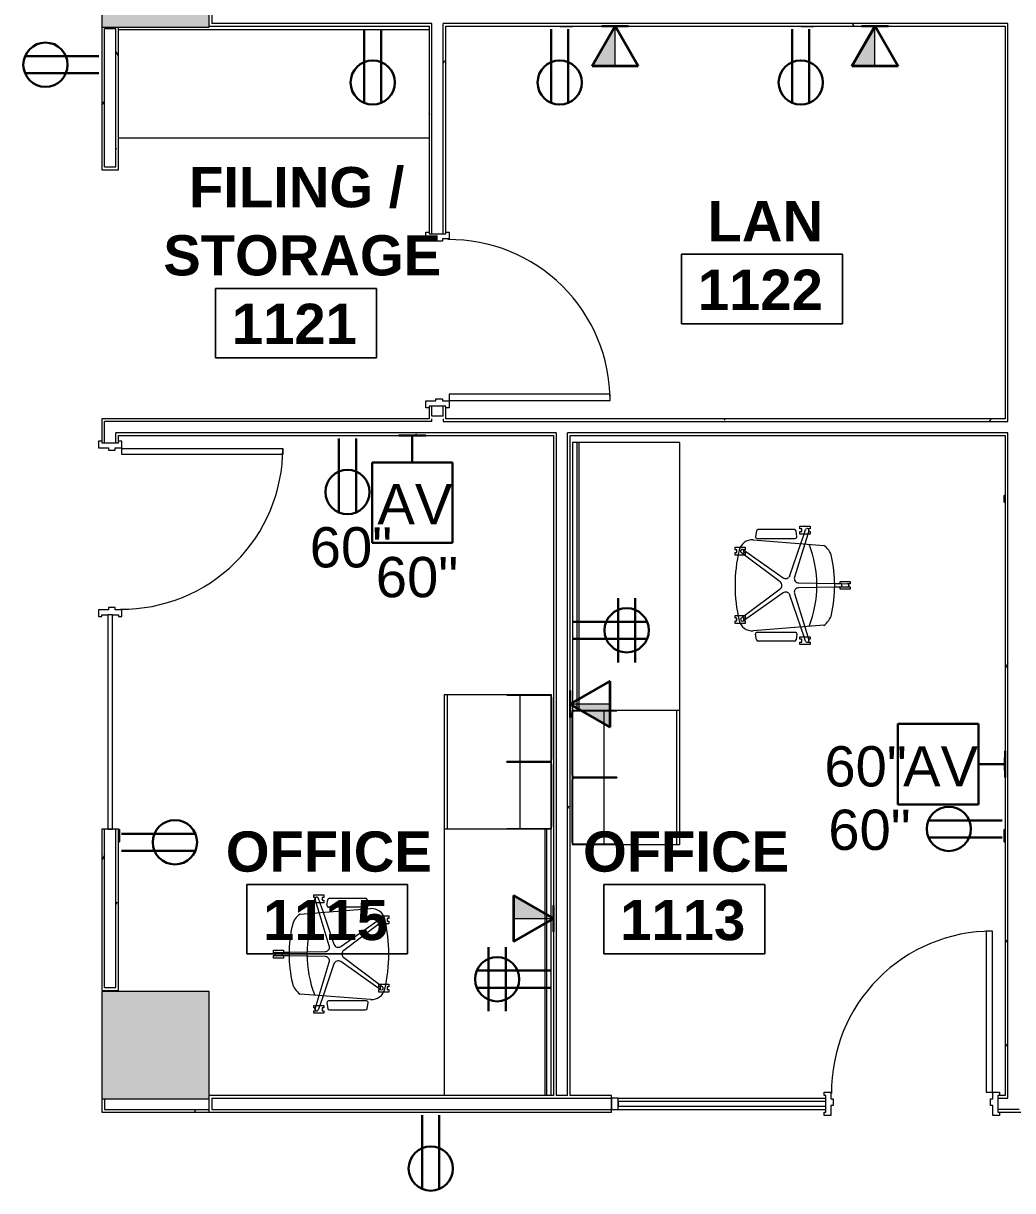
# Model space of a CAD drawing. Header units: inches. Extents: x 6664 to 8129, y 209 to 1287.
# Drawn here: x 6912.4 to 7133.8, y 447.8 to 709 of the extents above; entities that cross this region are included whole.
import ezdxf

# ---------------------------------------------------------------- set-up
doc = ezdxf.new("R2010")
doc.units = ezdxf.units.IN
doc.header["$MEASUREMENT"] = 0
for name, color, linetype, lineweight in [('A-ANNO-NOTE', 131, 'Continuous', 30), ('A-AREA-IDEN', 2, 'Continuous', 9), ('A-DOOR', 31, 'Continuous', 13), ('A-GLAZ-CURT', 52, 'Continuous', 9), ('A-GLAZ-CWMG', 51, 'Continuous', 9), ('A-WALL', 113, 'Continuous', 13), ('A-WALL-PATT', 111, 'Continuous', 13), ('E-ELEC-FIXT', 91, 'Continuous', 9), ('I-FURN', 30, 'Continuous', 9), ('I-FURN-PNLS', 30, 'Continuous', 9), ('I-WALL', 2, 'Continuous', 9), ('Q-CASE', 31, 'Continuous', 9), ('S-COLS', 52, 'Continuous', 13)]:
    doc.layers.add(name, color=color, linetype=linetype, lineweight=lineweight)
doc.styles.add('Swis721 Lt BT', font='swissl.ttf', dxfattribs={"height": 9})
doc.styles.add('Swis721 Lt BT_B', font='', dxfattribs={"height": 9})
doc.styles.get('Swis721 Lt BT_B').set_extended_font_data('Swis721 Lt BT', bold=True)
pattern_1 = [(0, (0, 0), (30.72, 7.68), [1.267, -21.773, 1.267, -21.773, -122.88]), (0, (0, 0), (30.72, 7.68), [-46.08, 1.267, -44.813, 1.267, -21.773, -53.76]), (0, (0, 0), (30.72, 7.68), [-115.2, 1.267, -14.093, 1.267, -37.133]), (120, (11.52, 3.84), (-22.011075, 22.7643), [1.267, -21.773, 1.267, -21.773, -122.88]), (120, (11.52, 3.84), (-22.011075, 22.7643), [-46.08, 1.267, -44.813, 1.267, -21.773, -53.76]), (120, (11.52, 3.84), (-22.011075, 22.7643), [-115.2, 1.267, -14.093, 1.267, -37.133]), (240, (15.36, 19.2), (-8.708925, -30.4443), [1.267, -21.773, 1.267, -21.773, -122.88]), (240, (15.36, 19.2), (-8.708925, -30.4443), [-46.08, 1.267, -44.813, 1.267, -21.773, -53.76]), (240, (15.36, 19.2), (-8.708925, -30.4443), [-115.2, 1.267, -14.093, 1.267, -37.133])]

# ---------------------------------------------------------------- blocks, each defined once
blk = doc.blocks.new('C-Counter Top - ADJ HEIGHT-7697481-11th FLOOR POWER _ SIGNAL')
at = {"layer": 'Q-CASE'}
for p, q in [((-47.26, -0.75), (22.2, -0.75)), ((-47.26, -25), (22.2, -25))]:
    blk.add_line(p, q, dxfattribs=at)
blk = doc.blocks.new('Door - Single - Solid Door-8470082-11th FLOOR POWER _ SIGNAL')
at = {"layer": 'A-DOOR', "lineweight": 9}
for p, q in [((-15.63, 2.54), (-14.13, 2.54)), ((-15.63, 1.79), (-15.63, 2.54)), ((-14.13, 2.54), (-14.13, 0.29)), ((-14.13, 0.29), (-13.63, 0.29)), ((-13.63, 0.29), (-13.63, -1.21)), ((21.62, 0.29), (22.12, 0.29)), ((21.62, -1.21), (21.62, 0.29)), ((22.12, 2.54), (23.62, 2.54)), ((22.12, 0.29), (22.12, 2.54)), ((23.62, 2.54), (23.62, 1.79)), ((-15.63, -2.71), (-15.63, -1.96)), ((-14.13, -1.21), (-14.13, -2.71)), ((-13.63, -1.21), (-14.13, -1.21)), ((22.12, -1.21), (21.62, -1.21)), ((22.12, -2.71), (22.12, -1.21)), ((23.62, -1.96), (23.62, -2.71)), ((-14.13, -2.71), (-15.63, -2.71)), ((23.62, -2.71), (22.12, -2.71))]:
    blk.add_line(p, q, dxfattribs=at)
at = {"layer": 'A-DOOR'}
for p, q in [((-12.63, -2.71), (-14.01, -2.71)), ((-14.01, -2.71), (-14.01, -38.71)), ((-12.63, -38.71), (-12.63, -2.71)), ((-14.01, -38.71), (-12.63, -38.71))]:
    blk.add_line(p, q, dxfattribs=at)
at = {"layer": 'A-DOOR', "lineweight": 9}
blk.add_arc((-14.01, -2.71), 36, 270, 0.5, dxfattribs=at)
blk = doc.blocks.new('F - EXECUTIVE DESK 4 - F - EXECUTIVE DESK 4-V65-11th FLOOR POWER _ SIGNAL')
at = {"layer": 'I-FURN'}
for p, q in [((-58, 86.56), (-58, 77.06)), ((-58, 77.06), (-58, 86.56)), ((-57.94, 77.06), (-57.94, 86.56)), ((-57.94, 86.56), (-57.94, 77.06)), ((-43.5, 87.06), (-57.5, 87.06)), ((-57.5, 87.06), (-43.5, 87.06)), ((-57.5, 87), (-43.5, 87)), ((-43.5, 87), (-57.5, 87)), ((-43.06, 86.56), (-43.06, 77.06)), ((-43.06, 77.06), (-43.06, 86.56)), ((-43, 86.56), (-43, 77.06)), ((-43, 77.06), (-43, 86.56)), ((-43, 77.06), (-43, 86.56)), ((-43, 86.56), (-43, 77.06)), ((-42.94, 77.06), (-42.94, 86.56)), ((-42.94, 86.56), (-42.94, 77.06)), ((-28.5, 87.06), (-42.5, 87.06)), ((-42.5, 87.06), (-28.5, 87.06)), ((-42.5, 87), (-28.5, 87)), ((-28.5, 87), (-42.5, 87)), ((-28.06, 86.56), (-28.06, 77.06)), ((-28.06, 77.06), (-28.06, 86.56)), ((-28, 77.06), (-28, 86.56)), ((-28, 86.56), (-28, 77.06)), ((-58, 77.06), (-57.94, 77.06)), ((-57.94, 77.06), (-58, 77.06)), ((-43.06, 77.06), (-43, 77.06)), ((-43, 77.06), (-43.06, 77.06)), ((-43, 77.06), (-42.94, 77.06)), ((-42.94, 77.06), (-43, 77.06)), ((-28.06, 77.06), (-28, 77.06)), ((-28, 77.06), (-28.06, 77.06)), ((-8.52, 50.63), (-7.95, 50.63)), ((-8.52, 49.48), (-8.52, 50.63)), ((-7.95, 50.63), (-7.95, 50.25)), ((-7.95, 50.25), (-7.33, 50.25)), ((-7.33, 50.63), (-6.77, 50.63)), ((-7.33, 50.25), (-7.33, 50.63)), ((-6.77, 50.63), (-6.77, 49.91)), ((-6.77, 49.91), (-6.77, 48.38)), ((6.77, 50.63), (7.33, 50.63)), ((6.77, 49.91), (6.77, 50.63)), ((6.77, 48.38), (6.77, 49.91)), ((7.33, 50.63), (7.33, 50.25)), ((7.33, 50.25), (7.95, 50.25)), ((7.95, 50.63), (8.52, 50.63)), ((7.95, 50.25), (7.95, 50.63)), ((8.52, 50.63), (8.52, 49.48)), ((-8.52, 48.38), (-8.52, 49.48)), ((-7.95, 48.38), (-8.52, 48.38)), ((-7.95, 48.75), (-7.95, 48.38)), ((-7.33, 48.75), (-7.95, 48.75)), ((-1.69, 39.89), (-7.92, 48.75)), ((-7.33, 49.23), (-6.77, 48.48)), ((-7.33, 48.38), (-7.33, 48.75)), ((-6.77, 48.38), (-7.33, 48.38)), ((-6.77, 48.48), (-0.8, 40.54)), ((0.8, 40.54), (6.77, 48.48)), ((7.92, 48.75), (1.69, 39.89)), ((6.77, 48.48), (7.33, 49.23)), ((7.33, 48.38), (6.77, 48.38)), ((7.33, 48.75), (7.33, 48.38)), ((7.95, 48.75), (7.33, 48.75)), ((7.95, 48.38), (7.95, 48.75)), ((8.52, 48.38), (7.95, 48.38)), ((8.52, 49.48), (8.52, 48.38)), ((-12.48, 37.34), (-12.48, 45.45)), ((-12.17, 45.82), (-10.94, 46.04)), ((-10.5, 45.67), (-10.5, 37.17)), ((-8.94, 30.77), (-10.16, 46.57)), ((10.16, 46.57), (8.94, 30.77)), ((10.5, 45.67), (10.5, 37.17)), ((12.17, 45.82), (10.94, 46.04)), ((12.48, 37.34), (12.48, 45.45)), ((-10.93, 36.8), (-12.16, 36.97)), ((-9.34, 35.92), (-2.18, 38.37)), ((-1.84, 37.32), (-9.25, 35.05)), ((9.27, 35.04), (1.84, 37.32)), ((2.18, 38.37), (9.34, 35.92)), ((10.93, 36.8), (12.16, 36.97)), ((-13.24, 36.1), (-12.68, 36.1)), ((-13.24, 33.85), (-13.24, 36.1)), ((-12.68, 36.1), (-12.68, 35.72)), ((-12.68, 35.72), (-12.05, 35.72)), ((-12.68, 34.22), (-12.68, 33.85)), ((-12.05, 34.22), (-12.68, 34.22)), ((-12.48, 34.84), (-11.49, 35.18)), ((-12.05, 34.18), (-12.25, 34.12)), ((-12.05, 36.1), (-11.49, 36.1)), ((-12.05, 35.72), (-12.05, 36.1)), ((-12.05, 33.84), (-12.05, 34.22)), ((-11.49, 34.36), (-12.01, 34.2)), ((-11.49, 36.1), (-11.49, 33.84)), ((-11.49, 35.18), (-9.34, 35.92)), ((-9.27, 35.04), (-11.49, 34.36)), ((-0.42, 28.36), (-0.55, 36.38)), ((0.55, 36.38), (0.42, 28.36)), ((11.49, 34.36), (9.27, 35.04)), ((9.34, 35.92), (11.49, 35.18)), ((11.49, 36.1), (12.05, 36.1)), ((11.49, 33.85), (11.49, 36.1)), ((11.49, 35.18), (12.48, 34.84)), ((12.01, 34.2), (11.49, 34.36)), ((12.05, 36.1), (12.05, 35.72)), ((12.05, 35.72), (12.68, 35.72)), ((12.05, 34.22), (12.05, 33.85)), ((12.68, 34.22), (12.05, 34.22)), ((12.25, 34.12), (12.05, 34.18)), ((12.68, 36.1), (13.24, 36.1)), ((12.68, 35.72), (12.68, 36.1)), ((12.68, 33.84), (12.68, 34.22)), ((13.24, 36.1), (13.24, 33.84)), ((-12.68, 33.85), (-13.24, 33.85)), ((-11.49, 33.84), (-12.05, 33.84)), ((12.05, 33.85), (11.49, 33.85)), ((13.24, 33.84), (12.68, 33.84)), ((-0.87, 27.11), (-0.31, 27.11)), ((-0.87, 24.87), (-0.87, 27.11)), ((-0.4, 27.11), (-0.42, 28.36)), ((-0.38, 25.5), (-0.4, 27.11)), ((-0.31, 27.11), (-0.31, 26.74)), ((-0.31, 26.74), (0.31, 26.74)), ((0.31, 27.11), (0.88, 27.11)), ((0.31, 26.74), (0.31, 27.11)), ((0.4, 27.11), (0.38, 25.5)), ((0.42, 28.36), (0.4, 27.11)), ((0.88, 27.11), (0.88, 24.86)), ((-0.31, 24.87), (-0.87, 24.87)), ((-0.31, 25.24), (-0.31, 24.87)), ((0.31, 25.24), (-0.31, 25.24)), ((0.31, 24.86), (0.31, 25.24)), ((0.88, 24.86), (0.31, 24.86))]:
    blk.add_line(p, q, dxfattribs=at)
for centre, radius, start, end in [((-57.5, 86.56), 0.5, 90, 180), ((-57.5, 86.56), 0.5, 151.7279, 180), ((-57.5, 86.56), 0.438, 90, 180), ((-57.5, 86.56), 0.438, 90, 180), ((-57.5, 86.56), 0.5, 135, 150), ((-57.5, 86.56), 0.5, 120, 135), ((-57.5, 86.56), 0.5, 91.7852, 118.6525), ((-43.5, 86.56), 0.5, 360, 90), ((-43.5, 86.56), 0.5, 75, 90), ((-43.5, 86.56), 0.438, 360, 90), ((-43.5, 86.56), 0.438, 0, 90), ((-43.5, 86.56), 0.5, 61.5993, 75), ((-43.5, 86.56), 0.5, 45, 60), ((-43.5, 86.56), 0.5, 30, 45), ((-43.5, 86.56), 0.5, 15, 28.2721), ((-43.5, 86.56), 0.5, 0, 15), ((-42.5, 86.56), 0.5, 90, 180), ((-42.5, 86.56), 0.5, 151.7279, 180), ((-42.5, 86.56), 0.438, 90, 180), ((-42.5, 86.56), 0.438, 90, 180), ((-42.5, 86.56), 0.5, 120, 150), ((-42.5, 86.56), 0.5, 91.7852, 118.6525), ((-28.5, 86.56), 0.5, 360, 90), ((-28.5, 86.56), 0.5, 61.5993, 90), ((-28.5, 86.56), 0.438, 360, 90), ((-28.5, 86.56), 0.438, 0, 90), ((-28.5, 86.56), 0.5, 30, 60), ((-28.5, 86.56), 0.5, 0, 28.2721), ((-7.17, 46.8), 3, 103.1926, 184.4149), ((0, 16.2), 34.43, 76.8074, 103.1926), ((7.17, 46.8), 3, 355.5851, 76.8074), ((-7.64, 49.02), 0.377, 146.6285, 213.6746), ((-7.64, 49.02), 0.377, 82.7528, 141), ((-7.64, 49.02), 0.377, 36, 81), ((7.64, 49.02), 0.377, 129, 144), ((7.64, 49.02), 0.377, 114, 129), ((7.64, 49.02), 0.377, 84, 114), ((7.64, 49.02), 0.377, 69, 82.7592), ((7.64, 49.02), 0.377, 54, 69), ((7.64, 49.02), 0.377, 39, 54), ((7.64, 49.02), 0.377, 9, 33.3715), ((7.64, 49.02), 0.377, 326.3254, 354), ((7.64, 49.02), 0.377, 354, 9), ((-12.1, 45.45), 0.375, 100, 180), ((-10.87, 45.67), 0.375, 0, 100), ((10.87, 45.67), 0.375, 80, 180), ((12.1, 45.45), 0.375, 0, 80), ((-2.51, 39.31), 1, 342, 35.0912), ((0, 41.14), 1, 216.9088, 230.1816), ((0, 41.14), 1, 230.1816, 256.7272), ((0, 41.14), 1, 256.7272, 270), ((0, 41.14), 1, 270, 283.2728), ((0, 41.14), 1, 283.2728, 296.5456), ((0, 41.14), 1, 296.5456, 323.0912), ((2.51, 39.31), 1, 171.4544, 198), ((2.51, 39.31), 1, 144.9088, 171.4544), ((-12.1, 37.34), 0.375, 180, 262), ((-10.87, 37.17), 0.375, 262, 0), ((-2.51, 39.31), 1, 288.9088, 302.1816), ((-2.51, 39.31), 1, 302.1816, 315.4544), ((-1.55, 36.37), 1, 67.2728, 107.0912), ((-2.51, 39.31), 1, 317.9659, 328.7272), ((-2.51, 39.31), 1, 328.7272, 342), ((-1.55, 36.37), 1, 54, 67.2728), ((-1.55, 36.37), 1, 0.9088, 54), ((1.55, 36.37), 1, 126, 179.0912), ((1.55, 36.37), 1, 72.9088, 126), ((2.51, 39.31), 1, 198, 211.2728), ((2.51, 39.31), 1, 211.2728, 222.0341), ((2.51, 39.31), 1, 224.5456, 237.8184), ((2.51, 39.31), 1, 237.8184, 251.0912), ((10.87, 37.17), 0.375, 180, 278), ((12.1, 37.34), 0.375, 278, 0), ((-12.36, 34.48), 0.377, 153, 213), ((-12.36, 34.48), 0.377, 108, 146.6414), ((-12.36, 34.48), 0.377, 213.9151, 224.5315), ((-12.36, 34.48), 0.377, 228, 288), ((0, 57.72), 25.39, 248.7648, 291.2352), ((12.36, 34.48), 0.377, 252, 312), ((12.36, 34.48), 0.377, 33.3586, 72), ((12.36, 34.48), 0.377, 327, 12), ((12.36, 34.48), 0.377, 12, 27), ((-5.62, 32.91), 3.95, 212.6919, 257.3081), ((0, 57.86), 29.53, 257.3081, 282.6919), ((5.62, 32.91), 3.95, 282.6919, 327.3081), ((0, 25.5), 0.377, 180, 210), ((0, 25.5), 0.377, 213.5582, 224.2857), ((0, 25.5), 0.377, 225, 315), ((0, 25.5), 0.377, 330, 0)]:
    blk.add_arc(centre, radius, start, end, dxfattribs=at)
at = {"layer": 'I-FURN-PNLS'}
for p, q in [((-43, 87.06), (-58, 87.06)), ((-58, 87.06), (-58, 77.06)), ((-57.74, 87), (-58, 87)), ((-58, 87), (-58, 86.56)), ((-58, 86.56), (-58, 77.06)), ((-57.94, 77.06), (-57.94, 87)), ((-57.94, 87), (-43.06, 87)), ((-57.67, 87), (-57.74, 87)), ((-57.62, 87), (-57.67, 87)), ((-57.5, 87), (-57.59, 87)), ((-43.5, 87), (-57.5, 87)), ((-43.41, 87), (-43.5, 87)), ((-43.33, 87), (-43.38, 87)), ((-43.26, 87), (-43.33, 87)), ((-42.74, 87), (-43.26, 87)), ((-43.06, 87), (-43.06, 77.06)), ((-28, 87.06), (-43, 87.06)), ((-43, 87.06), (-43, 77.06)), ((-43, 77.06), (-43, 87.06)), ((-42.94, 77.06), (-42.94, 87)), ((-42.94, 87), (-28.06, 87)), ((-42.67, 87), (-42.74, 87)), ((-42.62, 87), (-42.67, 87)), ((-42.5, 87), (-42.59, 87)), ((-28.5, 87), (-42.5, 87)), ((-28.41, 87), (-28.5, 87)), ((-28.33, 87), (-28.38, 87)), ((-28.26, 87), (-28.33, 87)), ((-28, 87), (-28.26, 87)), ((-28.06, 87), (-28.06, 77.06)), ((-28, 77.06), (-28, 87.06)), ((32, 87), (-28, 87)), ((32, 86), (32, 87)), ((32, 86), (-28, 86)), ((-28, 86), (-28, 85.53)), ((-28, 85.53), (32, 85.53)), ((32, 85.53), (32, 86)), ((32, 85.53), (32, 86)), ((32, 63), (32, 85.53)), ((-58, 80), (-58, 77.06)), ((-43.06, 80), (-57.94, 80)), ((-28.06, 80), (-42.94, 80)), ((-28, 77.06), (-28, 80)), ((-58, 77.06), (-57.94, 77.06)), ((-58, 77.06), (-58, 63.75)), ((-58, 77.06), (-58, 63)), ((-43.06, 77.06), (-43, 77.06)), ((-43, 77.06), (-42.94, 77.06)), ((-28.06, 77.06), (-28, 77.06)), ((-28, 63.75), (-28, 77.06)), ((-58, 63.75), (-58, 63)), ((-28, 63.75), (-58, 63.75)), ((-58, 63.75), (-58, 63)), ((-28, 63.75), (-58, 63.75)), ((-58, 63.75), (-58, 63)), ((-58, 63), (-28, 63)), ((-58, 63), (-28, 63)), ((-58, 63), (-28, 63)), ((-58, 63), (32, 63)), ((-28, 63), (-28, 63.75)), ((-28, 63), (-28, 63.75)), ((-28, 63), (-28, 63.75))]:
    blk.add_line(p, q, dxfattribs=at)
blk = doc.blocks.new('F - EXECUTIVE DESK 4 - F - EXECUTIVE DESK 4-V66-11th FLOOR POWER _ SIGNAL')
at = {"layer": 'I-FURN'}
for p, q in [((-58, 86.56), (-58, 77.06)), ((-58, 77.06), (-58, 86.56)), ((-57.94, 77.06), (-57.94, 86.56)), ((-57.94, 86.56), (-57.94, 77.06)), ((-43.5, 87.06), (-57.5, 87.06)), ((-57.5, 87.06), (-43.5, 87.06)), ((-57.5, 87), (-43.5, 87)), ((-43.5, 87), (-57.5, 87)), ((-43.06, 86.56), (-43.06, 77.06)), ((-43.06, 77.06), (-43.06, 86.56)), ((-43, 86.56), (-43, 77.06)), ((-43, 77.06), (-43, 86.56)), ((-43, 77.06), (-43, 86.56)), ((-43, 86.56), (-43, 77.06)), ((-42.94, 77.06), (-42.94, 86.56)), ((-42.94, 86.56), (-42.94, 77.06)), ((-28.5, 87.06), (-42.5, 87.06)), ((-42.5, 87.06), (-28.5, 87.06)), ((-42.5, 87), (-28.5, 87)), ((-28.5, 87), (-42.5, 87)), ((-28.06, 86.56), (-28.06, 77.06)), ((-28.06, 77.06), (-28.06, 86.56)), ((-28, 77.06), (-28, 86.56)), ((-28, 86.56), (-28, 77.06)), ((-58, 77.06), (-57.94, 77.06)), ((-57.94, 77.06), (-58, 77.06)), ((-43.06, 77.06), (-43, 77.06)), ((-43, 77.06), (-43.06, 77.06)), ((-43, 77.06), (-42.94, 77.06)), ((-42.94, 77.06), (-43, 77.06)), ((-28.06, 77.06), (-28, 77.06)), ((-28, 77.06), (-28.06, 77.06)), ((-8.52, 50.63), (-7.95, 50.63)), ((-8.52, 49.48), (-8.52, 50.63)), ((-7.95, 50.63), (-7.95, 50.25)), ((-7.95, 50.25), (-7.33, 50.25)), ((-7.33, 50.63), (-6.77, 50.63)), ((-7.33, 50.25), (-7.33, 50.63)), ((-6.77, 50.63), (-6.77, 49.91)), ((-6.77, 49.91), (-6.77, 48.38)), ((6.77, 50.63), (7.33, 50.63)), ((6.77, 49.91), (6.77, 50.63)), ((6.77, 48.38), (6.77, 49.91)), ((7.33, 50.63), (7.33, 50.25)), ((7.33, 50.25), (7.95, 50.25)), ((7.95, 50.63), (8.52, 50.63)), ((7.95, 50.25), (7.95, 50.63)), ((8.52, 50.63), (8.52, 49.48)), ((-8.52, 48.38), (-8.52, 49.48)), ((-7.95, 48.38), (-8.52, 48.38)), ((-7.95, 48.75), (-7.95, 48.38)), ((-7.33, 48.75), (-7.95, 48.75)), ((-7.53, 48.2), (-7.92, 48.75)), ((-1.69, 39.89), (-7.52, 48.19)), ((-7.33, 49.23), (-6.77, 48.48)), ((-7.33, 48.38), (-7.33, 48.75)), ((-6.77, 48.38), (-7.33, 48.38)), ((-6.77, 48.48), (-0.8, 40.54)), ((0.8, 40.54), (6.77, 48.48)), ((7.52, 48.19), (1.69, 39.89)), ((6.77, 48.48), (7.33, 49.23)), ((7.33, 48.38), (6.77, 48.38)), ((7.33, 48.75), (7.33, 48.38)), ((7.95, 48.75), (7.33, 48.75)), ((7.92, 48.75), (7.53, 48.2)), ((7.95, 48.38), (7.95, 48.75)), ((8.52, 48.38), (7.95, 48.38)), ((8.52, 49.48), (8.52, 48.38)), ((-12.48, 37.34), (-12.48, 45.45)), ((-12.17, 45.82), (-10.94, 46.04)), ((-10.5, 45.67), (-10.5, 37.17)), ((-8.94, 30.77), (-10.16, 46.57)), ((10.16, 46.57), (8.94, 30.77)), ((10.5, 45.67), (10.5, 37.17)), ((12.17, 45.82), (10.94, 46.04)), ((12.48, 37.34), (12.48, 45.45)), ((-10.93, 36.8), (-12.16, 36.97)), ((-9.34, 35.92), (-2.18, 38.37)), ((-1.84, 37.32), (-9.27, 35.04)), ((9.27, 35.04), (1.84, 37.32)), ((2.18, 38.37), (9.34, 35.92)), ((10.93, 36.8), (12.16, 36.97)), ((-13.24, 36.1), (-12.68, 36.1)), ((-13.24, 33.85), (-13.24, 36.1)), ((-12.68, 36.1), (-12.68, 35.72)), ((-12.68, 35.72), (-12.05, 35.72)), ((-12.68, 34.22), (-12.68, 33.85)), ((-12.05, 34.22), (-12.68, 34.22)), ((-12.48, 34.84), (-11.49, 35.18)), ((-12.05, 34.18), (-12.25, 34.12)), ((-12.05, 36.1), (-11.49, 36.1)), ((-12.05, 35.72), (-12.05, 36.1)), ((-12.05, 33.84), (-12.05, 34.22)), ((-11.49, 34.36), (-12.01, 34.2)), ((-11.49, 36.1), (-11.49, 33.84)), ((-11.49, 35.18), (-9.34, 35.92)), ((-9.27, 35.04), (-11.49, 34.36)), ((-0.42, 28.36), (-0.55, 36.38)), ((0.55, 36.38), (0.42, 28.36)), ((11.49, 34.36), (9.27, 35.04)), ((9.34, 35.92), (11.49, 35.18)), ((11.49, 36.1), (12.05, 36.1)), ((11.49, 33.85), (11.49, 36.1)), ((11.49, 35.18), (12.48, 34.84)), ((12.01, 34.2), (11.49, 34.36)), ((12.05, 36.1), (12.05, 35.72)), ((12.05, 35.72), (12.68, 35.72)), ((12.05, 34.22), (12.05, 33.85)), ((12.68, 34.22), (12.05, 34.22)), ((12.25, 34.12), (12.05, 34.18)), ((12.68, 36.1), (13.24, 36.1)), ((12.68, 35.72), (12.68, 36.1)), ((12.68, 33.84), (12.68, 34.22)), ((13.24, 36.1), (13.24, 33.84)), ((-12.68, 33.85), (-13.24, 33.85)), ((-11.49, 33.84), (-12.05, 33.84)), ((12.05, 33.85), (11.49, 33.85)), ((13.24, 33.84), (12.68, 33.84)), ((-0.87, 27.11), (-0.31, 27.11)), ((-0.87, 24.87), (-0.87, 27.11)), ((-0.4, 27.11), (-0.42, 28.36)), ((-0.38, 25.5), (-0.4, 27.11)), ((-0.31, 27.11), (-0.31, 26.74)), ((-0.31, 26.74), (0.31, 26.74)), ((0.31, 27.11), (0.88, 27.11)), ((0.31, 26.74), (0.31, 27.11)), ((0.4, 27.11), (0.38, 25.5)), ((0.42, 28.36), (0.4, 27.11)), ((0.88, 27.11), (0.88, 24.86)), ((-0.31, 24.87), (-0.87, 24.87)), ((-0.31, 25.24), (-0.31, 24.87)), ((0.31, 25.24), (-0.31, 25.24)), ((0.31, 24.86), (0.31, 25.24)), ((0.88, 24.86), (0.31, 24.86))]:
    blk.add_line(p, q, dxfattribs=at)
for centre, radius, start, end in [((-57.5, 86.56), 0.5, 90, 180), ((-57.5, 86.56), 0.5, 151.7279, 180), ((-57.5, 86.56), 0.438, 90, 180), ((-57.5, 86.56), 0.438, 90, 180), ((-57.5, 86.56), 0.5, 135, 150), ((-57.5, 86.56), 0.5, 120, 135), ((-57.5, 86.56), 0.5, 105, 118.6525), ((-57.5, 86.56), 0.5, 91.7852, 105), ((-43.5, 86.56), 0.5, 360, 90), ((-43.5, 86.56), 0.5, 61.5993, 90), ((-43.5, 86.56), 0.438, 360, 90), ((-43.5, 86.56), 0.438, 0, 90), ((-43.5, 86.56), 0.5, 30, 60), ((-43.5, 86.56), 0.5, 0, 28.2721), ((-42.5, 86.56), 0.5, 90, 180), ((-42.5, 86.56), 0.5, 151.7279, 180), ((-42.5, 86.56), 0.438, 90, 180), ((-42.5, 86.56), 0.438, 90, 180), ((-42.5, 86.56), 0.5, 120, 150), ((-42.5, 86.56), 0.5, 105, 118.6525), ((-42.5, 86.56), 0.5, 91.7852, 105), ((-28.5, 86.56), 0.5, 360, 90), ((-28.5, 86.56), 0.5, 61.5993, 90), ((-28.5, 86.56), 0.438, 360, 90), ((-28.5, 86.56), 0.438, 0, 90), ((-28.5, 86.56), 0.5, 45, 60), ((-28.5, 86.56), 0.5, 30, 45), ((-28.5, 86.56), 0.5, 0, 28.2721), ((-7.17, 46.8), 3, 103.1926, 184.4149), ((0, 16.2), 34.43, 76.8074, 103.1926), ((7.17, 46.8), 3, 355.5851, 76.8074), ((-7.64, 49.02), 0.377, 146.6285, 213.6746), ((-7.64, 49.02), 0.377, 82.7528, 141), ((-7.64, 49.02), 0.377, 36, 81), ((7.64, 49.02), 0.377, 84, 144), ((7.64, 49.02), 0.377, 39, 82.7592), ((7.64, 49.02), 0.377, 326.3254, 33.3715), ((-12.1, 45.45), 0.375, 100, 180), ((-10.87, 45.67), 0.375, 0, 100), ((10.87, 45.67), 0.375, 80, 180), ((12.1, 45.45), 0.375, 0, 80), ((-2.51, 39.31), 1, 21.8184, 35.0912), ((-2.51, 39.31), 1, 342, 21.8184), ((0, 41.14), 1, 216.9088, 230.1816), ((0, 41.14), 1, 230.1816, 243.4544), ((0, 41.14), 1, 243.4544, 256.7272), ((0, 41.14), 1, 256.7272, 270), ((0, 41.14), 1, 270, 296.5456), ((0, 41.14), 1, 296.5456, 323.0912), ((2.51, 39.31), 1, 144.9088, 198), ((-12.1, 37.34), 0.375, 180, 262), ((-10.87, 37.17), 0.375, 262, 0), ((-2.51, 39.31), 1, 288.9088, 315.4544), ((-1.55, 36.37), 1, 93.8184, 107.0912), ((-2.51, 39.31), 1, 317.9659, 342), ((-1.55, 36.37), 1, 54, 93.8184), ((-1.55, 36.37), 1, 0.9088, 54), ((1.55, 36.37), 1, 165.8184, 179.0912), ((1.55, 36.37), 1, 126, 165.8184), ((1.55, 36.37), 1, 72.9088, 126), ((2.51, 39.31), 1, 198, 222.0341), ((2.51, 39.31), 1, 224.5456, 251.0912), ((10.87, 37.17), 0.375, 180, 278), ((12.1, 37.34), 0.375, 278, 0), ((-12.36, 34.48), 0.377, 153, 213), ((-12.36, 34.48), 0.377, 123, 146.6414), ((-12.36, 34.48), 0.377, 213.9151, 224.5315), ((-12.36, 34.48), 0.377, 228, 288), ((-12.36, 34.48), 0.377, 108, 123), ((0, 57.72), 25.39, 248.7648, 291.2352), ((12.36, 34.48), 0.377, 252, 312), ((12.36, 34.48), 0.377, 33.3586, 72), ((12.36, 34.48), 0.377, 327, 357), ((12.36, 34.48), 0.377, 12, 27), ((12.36, 34.48), 0.377, 357, 12), ((-5.62, 32.91), 3.95, 212.6919, 257.3081), ((0, 57.86), 29.53, 257.3081, 282.6919), ((5.62, 32.91), 3.95, 282.6919, 327.3081), ((0, 25.5), 0.377, 180, 210), ((0, 25.5), 0.377, 213.5582, 224.2857), ((0, 25.5), 0.377, 225, 315), ((0, 25.5), 0.377, 330, 0)]:
    blk.add_arc(centre, radius, start, end, dxfattribs=at)
at = {"layer": 'I-FURN-PNLS'}
for p, q in [((-43, 87.06), (-58, 87.06)), ((-58, 87.06), (-58, 77.06)), ((-57.74, 87), (-58, 87)), ((-58, 87), (-58, 86.56)), ((-58, 86.56), (-58, 77.06)), ((-57.94, 77.06), (-57.94, 87)), ((-57.94, 87), (-43.06, 87)), ((-57.67, 87), (-57.74, 87)), ((-57.62, 87), (-57.67, 87)), ((-57.5, 87), (-57.59, 87)), ((-43.5, 87), (-57.5, 87)), ((-43.41, 87), (-43.5, 87)), ((-43.33, 87), (-43.38, 87)), ((-43.26, 87), (-43.33, 87)), ((-42.74, 87), (-43.26, 87)), ((-43.06, 87), (-43.06, 77.06)), ((-28, 87.06), (-43, 87.06)), ((-43, 87.06), (-43, 77.06)), ((-43, 77.06), (-43, 87.06)), ((-42.94, 77.06), (-42.94, 87)), ((-42.94, 87), (-28.06, 87)), ((-42.67, 87), (-42.74, 87)), ((-42.62, 87), (-42.67, 87)), ((-42.5, 87), (-42.59, 87)), ((-28.5, 87), (-42.5, 87)), ((-28.41, 87), (-28.5, 87)), ((-28.33, 87), (-28.38, 87)), ((-28.26, 87), (-28.33, 87)), ((-28, 87), (-28.26, 87)), ((-28.06, 87), (-28.06, 77.06)), ((-28, 77.06), (-28, 87.06)), ((31.63, 87), (-28, 87)), ((31.63, 86), (-28, 86)), ((-28, 86), (-28, 85.53)), ((-28, 85.53), (31.63, 85.53)), ((-58, 80), (-58, 77.06)), ((-43.06, 80), (-57.94, 80)), ((-28.06, 80), (-42.94, 80)), ((-28, 77.06), (-28, 80)), ((-58, 77.06), (-57.94, 77.06)), ((-58, 77.06), (-58, 63.75)), ((-58, 77.06), (-58, 63)), ((-43.06, 77.06), (-43, 77.06)), ((-43, 77.06), (-42.94, 77.06)), ((-28.06, 77.06), (-28, 77.06)), ((-28, 63.75), (-28, 77.06)), ((-58, 63.75), (-58, 63)), ((-28, 63.75), (-58, 63.75)), ((-58, 63.75), (-58, 63)), ((-28, 63.75), (-58, 63.75)), ((-58, 63.75), (-58, 63)), ((-58, 63), (-28, 63)), ((-58, 63), (-28, 63)), ((-58, 63), (-28, 63)), ((-58, 63), (31.63, 63)), ((-28, 63), (-28, 63.75)), ((-28, 63), (-28, 63.75)), ((-28, 63), (-28, 63.75))]:
    blk.add_line(p, q, dxfattribs=at)
blk = doc.blocks.new('Concrete-Rectangular-Column - 24 x 24-7727722-11th FLOOR POWER _ SIGNAL')
at = {"layer": 'S-COLS', "lineweight": 9}
blk.add_hatch(color=7, dxfattribs=at).paths.add_polyline_path([(12, -12), (12, 12), (-12, 12), (-12, -12)], flags=0)
at = {"layer": 'S-COLS', "color": 8, "lineweight": 20}
for p, q in [((12, 12), (-12, 12)), ((-12, 12), (-12, -12)), ((12, -12), (12, 12)), ((-12, -12), (12, -12))]:
    blk.add_line(p, q, dxfattribs=at)
blk = doc.blocks.new('System Panel - Glazed-8515452-11th FLOOR POWER _ SIGNAL')
at = {"layer": 'A-GLAZ-CURT', "lineweight": 13}
for p, q in [((23.25, 0.5), (-23.25, 0.5)), ((-23.25, 0.5), (-23.25, -0.5)), ((23.25, -0.5), (23.25, 0.5)), ((-23.25, -0.5), (23.25, -0.5))]:
    blk.add_line(p, q, dxfattribs=at)
blk = doc.blocks.new('System Panel - Glazed-8308428-11th FLOOR POWER _ SIGNAL')
at = {"layer": 'A-GLAZ-CURT', "lineweight": 13}
for p, q in [((23.99, 0.5), (-23.99, 0.5)), ((-23.99, 0.5), (-23.99, -0.5)), ((23.99, -0.5), (23.99, 0.5)), ((-23.99, -0.5), (23.99, -0.5))]:
    blk.add_line(p, q, dxfattribs=at)
blk = doc.blocks.new('Door - Single - Solid Door - wood-8514986-11th FLOOR POWER _ SIGNAL')
at = {"layer": 'A-DOOR', "lineweight": 9}
for p, q in [((-15.63, 2.54), (-14.13, 2.54)), ((-15.63, 1.79), (-15.63, 2.54)), ((-14.13, 2.54), (-14.13, 0.29)), ((-14.13, 0.29), (-13.63, 0.29)), ((-13.63, 0.29), (-13.63, -1.21)), ((21.62, 0.29), (22.12, 0.29)), ((21.62, -1.21), (21.62, 0.29)), ((22.12, 2.54), (23.62, 2.54)), ((22.12, 0.29), (22.12, 2.54)), ((23.24, 1.79), (23.24, 0.41)), ((23.62, 1.79), (23.24, 1.79)), ((23.62, 2.54), (23.62, 1.79)), ((-15.63, -2.71), (-15.63, -1.96)), ((-14.13, -1.21), (-14.13, -2.71)), ((-13.63, -1.21), (-14.13, -1.21)), ((22.12, -1.21), (21.62, -1.21)), ((22.12, -2.71), (22.12, -1.21)), ((23.24, -0.59), (23.24, -1.96)), ((23.24, -1.96), (23.62, -1.96)), ((23.62, -1.96), (23.62, -2.71)), ((-14.13, -2.71), (-15.63, -2.71)), ((23.62, -2.71), (22.12, -2.71))]:
    blk.add_line(p, q, dxfattribs=at)
at = {"layer": 'A-DOOR'}
for p, q in [((-12.63, -2.71), (-14.01, -2.71)), ((-14.01, -2.71), (-14.01, -38.71)), ((-12.63, -38.71), (-12.63, -2.71)), ((-14.01, -38.71), (-12.63, -38.71))]:
    blk.add_line(p, q, dxfattribs=at)
at = {"layer": 'A-DOOR', "lineweight": 9}
blk.add_arc((-14.01, -2.71), 36, 270, 0.5, dxfattribs=at)
blk = doc.blocks.new('PS - Power Device _Wall Base_ - Duplex-4862727-11th FLOOR POWER _ SIGNAL')
at = {"layer": 'E-ELEC-FIXT'}
for p, q in [((6812.58, 631.16), (6812.58, 630.97)), ((6815.33, 630.97), (6812.58, 630.97)), ((6815.33, 630.97), (6815.33, 631.16))]:
    blk.add_line(p, q, dxfattribs=at)
blk = doc.blocks.new('PS - Power Device _Wall Base_ - Basefeed Power-8519068-11th FLOOR POWER _ SIGNAL')
at = {"layer": 'E-ELEC-FIXT'}
for p, q in [((7131.86, 601.86), (7131.86, 603.36)), ((7132.11, 603.36), (7131.86, 603.36)), ((7131.86, 601.86), (7132.11, 601.86))]:
    blk.add_line(p, q, dxfattribs=at)
blk = doc.blocks.new('PS - Power Device _Wall Base_ - Duplex _ 60-8519154-11th FLOOR POWER _ SIGNAL')
at = {"layer": 'E-ELEC-FIXT'}
for p, q in [((7420.52, 335.73), (7420.33, 335.73)), ((7420.52, 335.73), (7420.52, 332.98)), ((7420.33, 332.98), (7420.52, 332.98))]:
    blk.add_line(p, q, dxfattribs=at)
blk = doc.blocks.new('Door - Single - Solid Door - wood-8470088-11th FLOOR POWER _ SIGNAL')
at = {"layer": 'A-DOOR'}
for p, q in [((-14.01, 38.71), (-12.63, 38.71)), ((-14.01, 2.71), (-14.01, 38.71)), ((-12.63, 38.71), (-12.63, 2.71)), ((-12.63, 2.71), (-14.01, 2.71))]:
    blk.add_line(p, q, dxfattribs=at)
at = {"layer": 'A-DOOR', "lineweight": 9}
for p, q in [((-15.63, 2.71), (-15.63, 1.96)), ((-14.13, 2.71), (-15.63, 2.71)), ((-14.13, 1.21), (-14.13, 2.71)), ((23.62, 2.71), (22.12, 2.71)), ((22.12, 2.71), (22.12, 1.21)), ((23.62, 1.96), (23.62, 2.71)), ((-13.63, 1.21), (-14.13, 1.21)), ((-13.63, -0.29), (-13.63, 1.21)), ((22.12, 1.21), (21.62, 1.21)), ((21.62, 1.21), (21.62, -0.29)), ((23.24, 0.59), (23.24, 1.96)), ((23.24, 1.96), (23.62, 1.96)), ((-15.63, -1.79), (-15.63, -2.54)), ((-15.63, -2.54), (-14.13, -2.54)), ((-14.13, -2.54), (-14.13, -0.29)), ((-14.13, -0.29), (-13.63, -0.29)), ((21.62, -0.29), (22.12, -0.29)), ((22.12, -0.29), (22.12, -2.54)), ((22.12, -2.54), (23.62, -2.54)), ((23.24, -1.79), (23.24, -0.41)), ((23.62, -1.79), (23.24, -1.79)), ((23.62, -2.54), (23.62, -1.79))]:
    blk.add_line(p, q, dxfattribs=at)
blk.add_arc((-14.01, 2.71), 36, 359.5, 90, dxfattribs=at)
blk = doc.blocks.new('PS - Junction Box _Wall Base_1 - AV Box 2-V131-11th FLOOR POWER _ SIGNAL')
at = {"layer": 'E-ELEC-FIXT'}
for p, q in [((7124.46, 1225.27), (7124.28, 1225.22)), ((7124.46, 1225.27), (7125.32, 1222.66)), ((7125.14, 1222.6), (7125.32, 1222.66))]:
    blk.add_line(p, q, dxfattribs=at)
blk = doc.blocks.new('Rectangular Mullion - 1_5_ x 2_5_ rectangular-8515453-11th FLOOR POWER _ SIGNAL')
at = {"layer": 'A-GLAZ-CWMG', "lineweight": 20}
for p, q in [((-1.5, 1.25), (0, 1.25)), ((-1.5, -1.25), (-1.5, 1.25)), ((0, 1.25), (0, -1.25)), ((0, -1.25), (-1.5, -1.25))]:
    blk.add_line(p, q, dxfattribs=at)
blk = doc.blocks.new('Rectangular Mullion - 1_5_ x 2_5_ rectangular-8515451-11th FLOOR POWER _ SIGNAL')
at = {"layer": 'A-GLAZ-CWMG'}
for p, q in [((7508.2, 401.61), (7461.7, 401.61)), ((7508.2, 399.11), (7461.7, 399.11))]:
    blk.add_line(p, q, dxfattribs=at)
blk = doc.blocks.new('Room Tag - Room Name and Number-3379422-11th FLOOR POWER _ SIGNAL')
at = {"layer": 'A-AREA-IDEN'}
for p, q in [((-0.1881, -0.1636), (-0.1881, -0.0018)), ((-0.1881, -0.0018), (0.1869, -0.0018)), ((0.1869, -0.0018), (-0.1881, -0.0018)), ((-0.1881, -0.0018), (-0.1881, -0.1636)), ((0.1869, -0.0018), (0.1869, -0.1636)), ((0.1869, -0.1636), (0.1869, -0.0018)), ((0.1869, -0.1636), (-0.1881, -0.1636)), ((-0.1881, -0.1636), (0.1869, -0.1636))]:
    blk.add_line(p, q, dxfattribs=at)

msp = doc.modelspace()

# ---------------------------------------------------------------- hatches: boundary and pattern name
at = {"layer": 'A-ANNO-NOTE', "lineweight": 9}
for points in [[(7044.82, 699.49), (7044.82, 708.43), (7039.67, 699.49)], [(7102.95, 699.49), (7102.95, 708.43), (7097.79, 699.49)], [(7043.67, 551.47), (7043.67, 556.63), (7034.73, 556.63)], [(7031.12, 508.7), (7022.19, 513.86), (7022.19, 508.7)]]:
    msp.add_hatch(color=256, dxfattribs=at).paths.add_polyline_path(points, flags=0)
at = {"layer": 'A-WALL-PATT', "lineweight": 9}
h = msp.add_hatch(dxfattribs=at)
h.set_pattern_fill('FP_1', color=256, style=0, pattern_type=2)
h.set_pattern_definition(pattern_1)
h.paths.add_polyline_path([(7169.99, 708.36), (7169.99, 711.48), (7169.36, 711.48), (7169.36, 708.98), (7135.24, 708.98), (7135.24, 708.36), (7169.36, 708.36)], flags=0)
h.paths.add_polyline_path([(7132.11, 708.36), (7132.74, 708.36), (7132.74, 708.98), (7006.33, 708.98), (7006.33, 708.36), (7123.58, 708.36)], flags=0)
h.paths.add_polyline_path([(7003.83, 708.36), (7003.83, 708.98), (6954.61, 708.98), (6954.61, 711.48), (6953.99, 711.48), (6953.99, 708.36), (7003.2, 708.36)], flags=0)
h = msp.add_hatch(dxfattribs=at)
h.set_pattern_fill('FP_1', color=256, style=0, pattern_type=2)
h.set_pattern_definition(pattern_1)
h.paths.add_polyline_path([(6929.99, 676.23), (6933.11, 676.23), (6933.11, 676.86), (6930.61, 676.86), (6930.61, 707.73), (6933.11, 707.73), (6933.11, 708.11), (6929.99, 708.11), (6929.99, 676.86)], flags=0)
h = msp.add_hatch(dxfattribs=at)
h.set_pattern_fill('FP_1', color=256, style=0, pattern_type=2)
h.set_pattern_definition(pattern_1)
h.paths.add_polyline_path([(6933.11, 676.23), (6933.74, 676.23), (6933.73, 708.11), (6933.11, 708.11), (6933.11, 676.86)], flags=0)
h = msp.add_hatch(dxfattribs=at)
h.set_pattern_fill('FP_1', color=256, style=0, pattern_type=2)
h.set_pattern_definition(pattern_1)
h.paths.add_polyline_path([(7006.33, 620.48), (7006.33, 621.11), (7003.83, 621.11), (7003.83, 623.36), (7003.2, 623.36), (7003.2, 620.48), (7006.16, 620.48)], flags=0)
h.paths.add_polyline_path([(7003.83, 661.86), (7003.83, 708.36), (7003.2, 708.36), (7003.2, 661.86)], flags=0)
h = msp.add_hatch(dxfattribs=at)
h.set_pattern_fill('FP_1', color=256, style=0, pattern_type=2)
h.set_pattern_definition(pattern_1)
h.paths.add_polyline_path([(7006.95, 620.48), (7006.95, 623.36), (7006.33, 623.36), (7006.33, 620.48)], flags=0)
h.paths.add_polyline_path([(7006.95, 661.86), (7006.95, 708.36), (7006.33, 708.36), (7006.33, 661.86)], flags=0)
h = msp.add_hatch(dxfattribs=at)
h.set_pattern_fill('FP_1', color=256, style=0, pattern_type=2)
h.set_pattern_definition(pattern_1)
h.paths.add_polyline_path([(7132.11, 465.36), (7135.24, 465.36), (7135.24, 465.98), (7132.11, 465.98)], flags=0)
h.paths.add_polyline_path([(7132.11, 468.48), (7132.74, 468.48), (7132.74, 617.36), (7132.11, 617.36), (7132.11, 469.11)], flags=0)
h.paths.add_polyline_path([(7132.11, 619.86), (7132.74, 619.86), (7132.74, 708.36), (7132.11, 708.36), (7132.11, 620.48)], flags=0)
h = msp.add_hatch(dxfattribs=at)
h.set_pattern_fill('FP_1', color=256, style=0, pattern_type=2)
h.set_pattern_definition(pattern_1)
h.paths.add_polyline_path([(6930.61, 617.36), (6930.61, 619.86), (7003.83, 619.86), (7003.83, 620.48), (6929.99, 620.48), (6929.99, 617.36)], flags=0)
h.paths.add_polyline_path([(7108.71, 619.86), (7132.11, 619.86), (7132.11, 620.48), (7006.33, 620.48), (7006.33, 619.86), (7059.3, 619.86)], flags=0)
h = msp.add_hatch(dxfattribs=at)
h.set_pattern_fill('FP_1', color=256, style=0, pattern_type=2)
h.set_pattern_definition(pattern_1)
h.paths.add_polyline_path([(7132.11, 616.73), (7132.11, 617.36), (7034.18, 617.36), (7034.18, 616.73), (7108.71, 616.73)], flags=0)
h.paths.add_polyline_path([(7031.68, 616.73), (7031.68, 617.36), (6933.11, 617.36), (6933.11, 616.73), (7031.05, 616.73)], flags=0)
h.paths.add_polyline_path([(6929.99, 616.73), (6930.61, 616.73), (6930.61, 617.36), (6929.99, 617.36), (6929.99, 617.13)], flags=0)
h = msp.add_hatch(dxfattribs=at)
h.set_pattern_fill('FP_1', color=256, style=0, pattern_type=2)
h.set_pattern_definition(pattern_1)
h.paths.add_polyline_path([(6933.1, 492.61), (6933.11, 492.61), (6933.11, 493.23), (6930.61, 493.23), (6930.61, 528.67), (6929.99, 528.67), (6929.99, 492.61), (6930.61, 492.61)], flags=0)
h.paths.add_polyline_path([(6929.99, 615.14), (6930.61, 615.14), (6930.61, 616.73), (6929.99, 616.73), (6929.99, 615.51)], flags=0)
h = msp.add_hatch(dxfattribs=at)
h.set_pattern_fill('FP_1', color=256, style=0, pattern_type=2)
h.set_pattern_definition(pattern_1)
h.paths.add_polyline_path([(6933.74, 492.61), (6933.74, 528.67), (6933.11, 528.67), (6933.11, 492.61)], flags=0)
h.paths.add_polyline_path([(6933.11, 615.14), (6933.74, 615.14), (6933.74, 616.73), (6933.11, 616.73), (6933.11, 615.51)], flags=0)
h = msp.add_hatch(dxfattribs=at)
h.set_pattern_fill('FP_1', color=256, style=0, pattern_type=2)
h.set_pattern_definition(pattern_1)
h.paths.add_polyline_path([(7034.8, 469.11), (7034.8, 616.73), (7034.18, 616.73), (7034.18, 469.11)], flags=0)
h = msp.add_hatch(dxfattribs=at)
h.set_pattern_fill('FP_1', color=256, style=0, pattern_type=2)
h.set_pattern_definition(pattern_1)
h.paths.add_polyline_path([(6954.61, 465.98), (6954.61, 468.48), (7043.99, 468.48), (7043.99, 469.11), (6953.99, 469.11), (6953.99, 465.98)], flags=0)
h.paths.add_polyline_path([(7132.11, 468.48), (7132.11, 469.11), (7130.49, 469.11), (7130.49, 468.48), (7131.43, 468.48)], flags=0)
h = msp.add_hatch(dxfattribs=at)
h.set_pattern_fill('FP_1', color=256, style=0, pattern_type=2)
h.set_pattern_definition(pattern_1)
h.paths.add_polyline_path([(6952.76, 465.36), (6953.99, 465.36), (6953.99, 465.98), (6929.99, 465.98), (6929.99, 465.36), (6930.61, 465.36)], flags=0)

# ---------------------------------------------------------------- linework, layer by layer
at = {"layer": 'A-ANNO-NOTE', "lineweight": 9}
for p, q in [((7044.82, 708.43), (7039.67, 699.49)), ((7044.82, 699.49), (7044.82, 708.43)), ((7102.95, 708.43), (7097.79, 699.49)), ((7102.95, 699.49), (7102.95, 708.43)), ((7039.67, 699.49), (7044.82, 699.49)), ((7097.79, 699.49), (7102.95, 699.49)), ((7034.73, 556.63), (7043.67, 551.47)), ((7043.67, 556.63), (7034.73, 556.63)), ((7043.67, 551.47), (7043.67, 556.63)), ((7031.12, 508.7), (7022.19, 513.86)), ((7022.19, 513.86), (7022.19, 508.7)), ((7022.19, 508.7), (7031.12, 508.7))]:
    msp.add_line(p, q, dxfattribs=at)
at = {"layer": 'A-ANNO-NOTE'}
for p, q in [((7044.82, 708.43), (7039.67, 699.49)), ((7044.86, 708.36), (7039.71, 699.43)), ((7041.86, 708.36), (7047.86, 708.36)), ((7044.82, 708.43), (7049.98, 699.49)), ((7044.86, 708.36), (7050.02, 699.43)), ((7102.95, 708.43), (7097.79, 699.49)), ((7102.99, 708.36), (7097.83, 699.43)), ((7099.99, 708.36), (7105.99, 708.36)), ((7102.95, 708.43), (7108.11, 699.49)), ((7102.99, 708.36), (7108.15, 699.43)), ((6988.67, 707.71), (6988.67, 691.18)), ((6992.5, 707.71), (6992.5, 691.18)), ((6992.5, 707.71), (6992.5, 691.18)), ((7030.52, 707.71), (7030.52, 691.18)), ((7034.35, 707.71), (7034.35, 691.18)), ((7034.35, 707.71), (7034.35, 691.18)), ((7084.46, 707.71), (7084.46, 691.18)), ((7088.29, 707.71), (7088.29, 691.18)), ((7088.29, 707.71), (7088.29, 691.18)), ((6929.34, 701.64), (6912.81, 701.64)), ((6929.34, 697.81), (6912.81, 697.81)), ((6929.34, 697.81), (6912.81, 697.81)), ((7049.98, 699.49), (7039.67, 699.49)), ((7050.02, 699.43), (7039.71, 699.43)), ((7108.11, 699.49), (7097.79, 699.49)), ((7108.15, 699.43), (7097.83, 699.43)), ((6996.46, 616.73), (7002.46, 616.73)), ((6999.46, 616.73), (6999.46, 610.73)), ((6983.05, 616.08), (6983.05, 599.55)), ((6986.88, 616.08), (6986.88, 599.55)), ((6986.88, 616.08), (6986.88, 599.55)), ((7008.46, 610.73), (6990.46, 610.73)), ((6990.46, 610.73), (6990.46, 592.73)), ((7008.46, 592.73), (7008.46, 610.73)), ((6990.46, 592.73), (7008.46, 592.73)), ((7045.5, 580.35), (7045.5, 566)), ((7049.33, 580.35), (7049.33, 566)), ((7035.45, 575.09), (7051.98, 575.09)), ((7035.45, 571.26), (7051.98, 571.26)), ((7034.73, 556.63), (7043.67, 561.78)), ((7034.8, 556.67), (7043.73, 561.82)), ((7043.67, 561.78), (7043.67, 551.47)), ((7043.73, 561.82), (7043.73, 551.51)), ((7034.8, 553.67), (7034.8, 559.67)), ((7034.73, 556.63), (7043.67, 551.47)), ((7034.8, 556.67), (7043.73, 551.51)), ((7126.11, 552.23), (7108.11, 552.23)), ((7108.11, 552.23), (7108.11, 534.23)), ((7126.11, 534.23), (7126.11, 552.23)), ((7132.11, 546.23), (7132.11, 540.23)), ((7132.11, 543.23), (7126.11, 543.23)), ((7108.11, 534.23), (7126.11, 534.23)), ((7131.46, 530.64), (7114.93, 530.64)), ((6934.39, 527.66), (6950.92, 527.66)), ((6934.39, 527.66), (6950.92, 527.66)), ((7131.46, 526.81), (7114.93, 526.81)), ((7131.46, 526.81), (7114.93, 526.81)), ((6934.39, 523.83), (6950.92, 523.83)), ((7031.05, 508.67), (7022.12, 513.82)), ((7022.12, 503.51), (7022.12, 513.82)), ((7031.12, 508.7), (7022.19, 513.86)), ((7022.19, 503.55), (7022.19, 513.86)), ((7031.05, 511.67), (7031.05, 505.67)), ((7031.05, 508.67), (7022.12, 503.51)), ((7031.12, 508.7), (7022.19, 503.55)), ((7016.52, 487.93), (7016.52, 502.28)), ((7020.35, 487.93), (7020.35, 502.28)), ((7030.4, 497.02), (7013.87, 497.02)), ((7030.4, 493.19), (7013.87, 493.19)), ((7001.67, 464.71), (7001.67, 448.18)), ((7005.5, 464.71), (7005.5, 448.18)), ((7005.5, 464.71), (7005.5, 448.18))]:
    msp.add_line(p, q, dxfattribs=at)
for centre in [(6917.37, 699.73), (6990.59, 695.74), (7032.43, 695.74), (7086.37, 695.74), (6984.96, 604.12), (7047.42, 573.17), (7119.5, 528.73), (6946.35, 525.74), (7018.44, 495.1), (7003.59, 452.74)]:
    msp.add_circle(centre, 4.95, dxfattribs=at)
at = {"layer": 'A-WALL'}
for p, q in [((6954.61, 711.48), (6954.61, 708.98)), ((7003.83, 708.98), (6954.61, 708.98)), ((7003.83, 661.86), (7003.83, 708.98)), ((7132.74, 708.98), (7006.33, 708.98)), ((7006.33, 661.86), (7006.33, 708.98)), ((7132.74, 619.86), (7132.74, 708.98)), ((6930.61, 676.86), (6930.61, 707.73)), ((6933.11, 707.73), (6930.61, 707.73)), ((6933.11, 676.86), (6933.11, 707.73)), ((6930.61, 676.86), (6933.11, 676.86)), ((7003.83, 621.11), (7003.83, 623.36)), ((7006.33, 621.11), (7006.33, 623.36)), ((6930.61, 615.14), (6930.61, 619.86)), ((7003.83, 619.86), (6930.61, 619.86)), ((7006.33, 621.11), (7003.83, 621.11)), ((7003.83, 619.86), (7003.83, 620.48)), ((7006.33, 620.48), (7006.33, 619.86)), ((7006.33, 619.86), (7132.74, 619.86)), ((7031.68, 617.36), (6933.11, 617.36)), ((6933.11, 615.14), (6933.11, 617.36)), ((7031.68, 617.36), (7031.68, 469.11)), ((7132.74, 617.36), (7034.18, 617.36)), ((7034.18, 469.11), (7034.18, 617.36)), ((7132.74, 468.48), (7132.74, 617.36)), ((6930.61, 493.23), (6930.61, 528.67)), ((6933.11, 493.23), (6933.11, 528.67)), ((6930.61, 493.23), (6933.11, 493.23)), ((6930.61, 468.36), (6930.61, 465.98)), ((6954.61, 468.48), (6954.61, 465.98)), ((6954.61, 468.48), (7043.99, 468.48)), ((7034.18, 469.11), (7031.68, 469.11)), ((7130.49, 468.48), (7132.74, 468.48)), ((6930.61, 465.98), (6953.99, 465.98)), ((6954.61, 465.98), (7043.99, 465.98)), ((7135.24, 465.98), (7130.49, 465.98))]:
    msp.add_line(p, q, dxfattribs=at)
at = {"layer": 'I-WALL', "lineweight": 13}
for p, q in [((6929.99, 708.11), (6929.99, 676.23)), ((6933.74, 676.23), (6933.74, 708.11)), ((6953.99, 708.36), (7003.2, 708.36)), ((7003.2, 708.36), (7003.2, 661.86)), ((7006.95, 708.36), (7132.11, 708.36)), ((7006.95, 661.86), (7006.95, 708.36)), ((7132.11, 708.36), (7132.11, 620.48)), ((6929.99, 676.23), (6933.74, 676.23)), ((7003.2, 661.86), (7006.95, 661.86)), ((7003.2, 623.36), (7003.2, 620.48)), ((7006.95, 623.36), (7003.2, 623.36)), ((7006.95, 620.48), (7006.95, 623.36)), ((7003.2, 620.48), (6929.99, 620.48)), ((6929.99, 620.48), (6929.99, 615.14)), ((7132.11, 620.48), (7006.95, 620.48)), ((6933.74, 616.73), (7031.05, 616.73)), ((6933.74, 615.14), (6933.74, 616.73)), ((7031.05, 616.73), (7031.05, 469.11)), ((7034.8, 616.73), (7132.11, 616.73)), ((7034.8, 469.11), (7034.8, 616.73)), ((7132.11, 616.73), (7132.11, 469.11)), ((6929.99, 615.14), (6933.74, 615.14)), ((6929.99, 528.67), (6929.99, 492.61)), ((6933.74, 528.67), (6929.99, 528.67)), ((6933.74, 492.61), (6933.74, 528.67)), ((6929.99, 492.61), (6933.74, 492.61)), ((6929.99, 468.36), (6929.99, 465.36)), ((7031.05, 469.11), (6953.99, 469.11)), ((6953.99, 465.36), (6953.99, 468.36)), ((7043.99, 469.11), (7034.8, 469.11)), ((7043.99, 465.36), (7043.99, 469.11)), ((7132.11, 469.11), (7130.49, 469.11)), ((7130.49, 469.11), (7130.49, 465.36)), ((6929.99, 465.36), (7043.99, 465.36)), ((7130.49, 465.36), (7135.86, 465.36))]:
    msp.add_line(p, q, dxfattribs=at)

# ---------------------------------------------------------------- block references
at = {"layer": 'A-AREA-IDEN', "xscale": 95.99999999999994, "yscale": 95.99999999999994, "zscale": 95.99999999999994}
for p in [(7077.75, 657.48), (6973.5, 649.85), (6980.47, 516.46), (7060.4, 516.46)]:
    msp.add_blockref('Room Tag - Room Name and Number-3379422-11th FLOOR POWER _ SIGNAL', p, dxfattribs=at)
at = {"layer": 'A-DOOR'}
for name, p, rotation in [('Door - Single - Solid Door-8470082-11th FLOOR POWER _ SIGNAL', (7004.99, 638.62), 90), ('Door - Single - Solid Door - wood-8470088-11th FLOOR POWER _ SIGNAL', (6931.77, 599.88), 270), ('Door - Single - Solid Door - wood-8514986-11th FLOOR POWER _ SIGNAL', (7115.23, 467.15), 180)]:
    msp.add_blockref(name, p, dxfattribs=dict(at, rotation=rotation))
at = {"layer": 'A-GLAZ-CURT'}
for name, p, rotation in [('System Panel - Glazed-8308428-11th FLOOR POWER _ SIGNAL', (6931.86, 552.65), 270), ('System Panel - Glazed-8515452-11th FLOOR POWER _ SIGNAL', (7068.74, 467.23), 180)]:
    msp.add_blockref(name, p, dxfattribs=dict(at, rotation=rotation))
at = {"layer": 'A-GLAZ-CWMG', "extrusion": (0, 0, -1)}
msp.add_blockref('Rectangular Mullion - 1_5_ x 2_5_ rectangular-8515453-11th FLOOR POWER _ SIGNAL', (-7043.99, 467.23), dxfattribs=at)
at = {"layer": 'A-GLAZ-CWMG', "rotation": 180}
msp.add_blockref('Rectangular Mullion - 1_5_ x 2_5_ rectangular-8515451-11th FLOOR POWER _ SIGNAL', (14553.69, 867.59), dxfattribs=at)
at = {"layer": 'E-ELEC-FIXT'}
for name, p in [('PS - Power Device _Wall Base_ - Duplex-4862727-11th FLOOR POWER _ SIGNAL', (219.97, 77.2)), ('PS - Power Device _Wall Base_ - Duplex-4862727-11th FLOOR POWER _ SIGNAL', (273.9, 77.2)), ('PS - Power Device _Wall Base_ - Basefeed Power-8519068-11th FLOOR POWER _ SIGNAL', (0, 0))]:
    msp.add_blockref(name, p, dxfattribs=at)
for name, p, rotation in [('PS - Junction Box _Wall Base_1 - AV Box 2-V131-11th FLOOR POWER _ SIGNAL', (14283.46, -514), 161.8430835100816), ('PS - Power Device _Wall Base_ - Duplex-4862727-11th FLOOR POWER _ SIGNAL', (7564.89, -6286.72), 90.00000000000017), ('PS - Power Device _Wall Base_ - Duplex _ 60-8519154-11th FLOOR POWER _ SIGNAL', (14552.44, 861.59), 180)]:
    msp.add_blockref(name, p, dxfattribs=dict(at, rotation=rotation))
at = {"layer": 'I-FURN'}
for name, p, rotation in [('F - EXECUTIVE DESK 4 - F - EXECUTIVE DESK 4-V65-11th FLOOR POWER _ SIGNAL', (7122.3, 583.23), 90.00000000000037), ('F - EXECUTIVE DESK 4 - F - EXECUTIVE DESK 4-V66-11th FLOOR POWER _ SIGNAL', (6943.56, 500.73), 269.9999999999996)]:
    msp.add_blockref(name, p, dxfattribs=dict(at, rotation=rotation))
at = {"layer": 'Q-CASE'}
msp.add_blockref('C-Counter Top - ADJ HEIGHT-7697481-11th FLOOR POWER _ SIGNAL', (6981, 708.36), dxfattribs=at)
at = {"layer": 'S-COLS', "lineweight": 9}
for p in [(6941.99, 720.11), (6941.99, 480.36)]:
    msp.add_blockref('Concrete-Rectangular-Column - 24 x 24-7727722-11th FLOOR POWER _ SIGNAL', p, dxfattribs=at)

# ---------------------------------------------------------------- texts
at = {"layer": 'A-ANNO-NOTE', "lineweight": 9, "char_height": 9, "attachment_point": 1, "style": 'Swis721 Lt BT'}
for s, insert, width in [('AV', (6991.65, 605.91), 18.18), ('60"', (6976.5, 596.25), 20.604), ('60"', (6991.29, 589.58), 20.604), ('60"', (7091.65, 547.24), 20.604), ('AV', (7109.27, 547.24), 18.18), ('60"', (7092.53, 533.04), 20.604)]:
    msp.add_mtext(s, dxfattribs=dict(at, insert=insert, width=width))
at = {"layer": 'A-AREA-IDEN', "char_height": 9, "attachment_point": 1, "style": 'Swis721 Lt BT_B'}
for s, insert, width in [('FILING /', (6949.49, 676.83), 57.873), ('LAN', (7065.52, 669.2), 29.391), ('STORAGE', (6943.74, 661.58), 71.811), ('1122', (7063.34, 653.88), 33.936), ('1121', (6959.09, 646.25), 33.936), ('OFFICE', (6957.73, 528.17), 54.843), ('OFFICE', (7037.66, 528.17), 54.843), ('1115', (6966.06, 512.85), 33.936), ('1113', (7045.99, 512.85), 33.936)]:
    msp.add_mtext(s, dxfattribs=dict(at, insert=insert, width=width))

doc.saveas('drawing.dxf')
